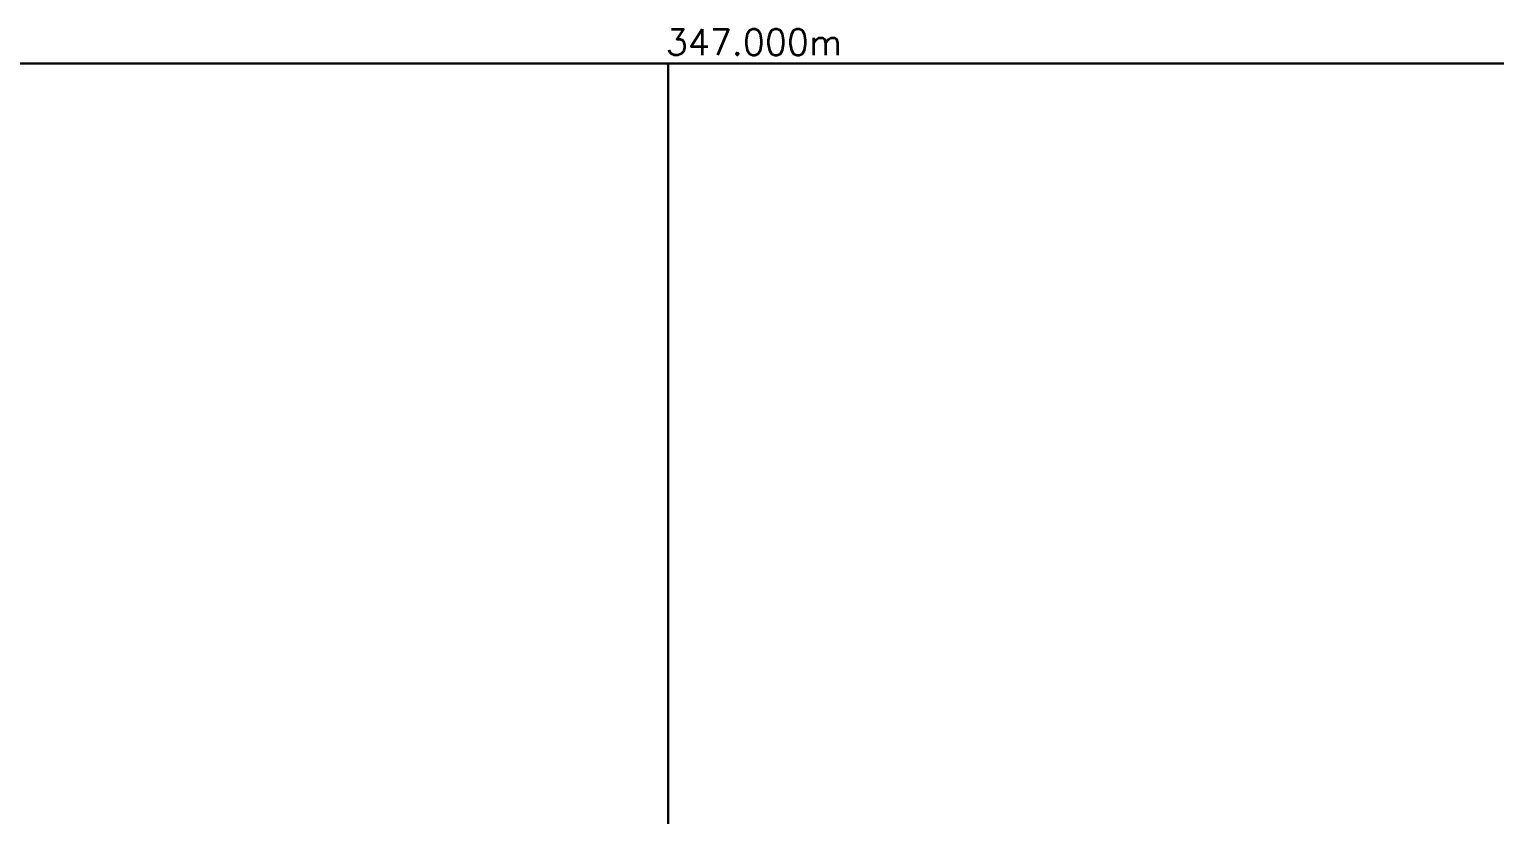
# Model space of a CAD drawing. Extents: x 34233638 to 35010029, y 7400000 to 8016345.
# Drawn here: x 34662695 to 34748272, y 7556151 to 7602000 of the extents above; entities that cross this region are included whole.
import ezdxf

# ---------------------------------------------------------------- set-up
doc = ezdxf.new("R2010")
doc.units = 0
doc.header["$LTSCALE"] = 6
doc.header["$MEASUREMENT"] = 0
doc.layers.get('0').update_dxf_attribs({"linetype": 'CONTINUOUS'})
for name, color, linetype in [('01-TEXTE', 51, 'CONTINUOUS'), ('X-BOITE', 169, 'CONTINUOUS'), ('X-BOITE-C1', 218, 'CONTINUOUS'), ('X-BOITE-PL', 248, 'CONTINUOUS'), ('X-COUPE1', 7, 'CONTINUOUS'), ('X-CUBE', 188, 'CONTINUOUS')]:
    doc.layers.add(name, color=color, linetype=linetype)
doc.styles.add('SIMPLEX', font='simplex')

# ---------------------------------------------------------------- blocks, each defined once
blk = doc.blocks.new('CUBEX')
at = {"layer": 'X-CUBE'}
for points in [[(0, 0, 50000), (50000, 0, 50000), (50000, 50000, 50000), (0, 50000, 50000)], [(0, 0, 0), (50000, 0, 0), (50000, 50000, 0), (0, 50000, 0)]]:
    blk.add_polyline3d(points, close=True, dxfattribs=at)
for points in [[(0, 50000, 0), (0, 50000, 50000), (50000, 50000, 50000), (50000, 50000, 0)], [(0, 0, 0), (0, 0, 50000), (50000, 0, 50000), (50000, 0, 0)]]:
    blk.add_polyline3d(points, dxfattribs=at)
blk = doc.blocks.new('CUBE1')
at = {"layer": 'X-CUBE'}
for p in [(150000, 150000, -50000), (150000, 150000, -100000), (200000, 150000, -50000), (200000, 150000, -100000)]:
    blk.add_blockref('CUBEX', p, dxfattribs=at)
blk = doc.blocks.new('BOITE1')
at = {"layer": 'X-BOITE'}
for points in [[(500000, 200000, -100000), (0, 200000, -100000)], [(500000, 200000, 0), (0, 200000, 0)]]:
    blk.add_polyline3d(points, dxfattribs=at)
at = {"layer": 'X-BOITE-C1'}
for points in [[(500000, 200000, -50000), (0, 200000, -50000)], [(200000, 200000, 0), (200000, 200000, -100000)]]:
    blk.add_polyline3d(points, dxfattribs=at)
at = {"layer": 'X-BOITE-PL'}
blk.add_polyline3d([(200000, 200000, -100000), (200000, 0, -100000)], dxfattribs=at)

msp = doc.modelspace()

# ---------------------------------------------------------------- linework, layer by layer
at = {"layer": 'X-COUPE1', "extrusion": (5.32184e-17, -1, 2.66092e-16)}
for p, q in [((34664241, 7600000, -45569), (34662472, 7600000, -46547)), ((34664241, 7600000, -46519), (34662472, 7600000, -47047)), ((34664902, 7600000, -50788), (34662736, 7600000, -51415)), ((34664902, 7600000, -51388), (34662736, 7600000, -51515)), ((34665400, 7600000, -46062), (34664241, 7600000, -45569)), ((34665400, 7600000, -47012), (34664241, 7600000, -46519)), ((34665993, 7600000, -50392), (34664902, 7600000, -50788)), ((34665993, 7600000, -51192), (34664902, 7600000, -51388)), ((34666331, 7600000, -43103), (34665400, 7600000, -46062)), ((34666331, 7600000, -46113), (34665400, 7600000, -47012)), ((34667800, 7600000, -50856), (34665993, 7600000, -50392)), ((34667800, 7600000, -51166), (34665993, 7600000, -51192)), ((34667357, 7600000, -42929), (34666331, 7600000, -43103)), ((34667357, 7600000, -45939), (34666331, 7600000, -46113)), ((34668432, 7600000, -44877), (34667357, 7600000, -42929)), ((34668432, 7600000, -45687), (34667357, 7600000, -45939)), ((34668835, 7600000, -50126), (34667800, 7600000, -50856)), ((34668835, 7600000, -50936), (34667800, 7600000, -51166)), ((34669640, 7600000, -44813), (34668432, 7600000, -44877)), ((34669640, 7600000, -45423), (34668432, 7600000, -45687)), ((34669879, 7600000, -49254), (34668835, 7600000, -50126)), ((34669879, 7600000, -50854), (34668835, 7600000, -50936)), ((34671429, 7600000, -45202), (34669640, 7600000, -44813)), ((34671429, 7600000, -45612), (34669640, 7600000, -45423)), ((34670178, 7600000, -49199), (34669879, 7600000, -49254)), ((34670178, 7600000, -50799), (34669879, 7600000, -50854)), ((34670784, 7600000, -48863), (34670178, 7600000, -49199)), ((34670784, 7600000, -50463), (34670178, 7600000, -50799)), ((34672062, 7600000, -49300), (34670481, 7600000, -49423)), ((34672062, 7600000, -51100), (34670481, 7600000, -51223)), ((34670481, 7600000, -49423), (34670518, 7600000, -49453)), ((34670481, 7600000, -51223), (34670518, 7600000, -50963)), ((34670518, 7600000, -49453), (34670825, 7600000, -49150)), ((34670518, 7600000, -50963), (34670825, 7600000, -50860)), ((34670825, 7600000, -49150), (34670780, 7600000, -48620)), ((34670825, 7600000, -50860), (34670780, 7600000, -50720)), ((34670780, 7600000, -48620), (34670880, 7600000, -50144)), ((34670780, 7600000, -50720), (34670880, 7600000, -50444)), ((34671898, 7600000, -49102), (34670784, 7600000, -48863)), ((34671898, 7600000, -50702), (34670784, 7600000, -50463)), ((34670880, 7600000, -50144), (34671550, 7600000, -48898)), ((34670880, 7600000, -50444), (34671550, 7600000, -50698)), ((34672576, 7600000, -45482), (34671429, 7600000, -45202)), ((34672576, 7600000, -45932), (34671429, 7600000, -45612)), ((34671550, 7600000, -48898), (34671738, 7600000, -49187)), ((34671550, 7600000, -50698), (34671738, 7600000, -50987)), ((34671738, 7600000, -49187), (34673076, 7600000, -49269)), ((34671738, 7600000, -50987), (34673076, 7600000, -50869)), ((34672715, 7600000, -49159), (34671898, 7600000, -49102)), ((34672715, 7600000, -50759), (34671898, 7600000, -50702)), ((34672979, 7600000, -50836), (34672062, 7600000, -49300)), ((34672979, 7600000, -50946), (34672062, 7600000, -51100)), ((34673076, 7600000, -49269), (34672498, 7600000, -49527)), ((34673076, 7600000, -50869), (34672498, 7600000, -51127)), ((34672498, 7600000, -49527), (34672715, 7600000, -49159)), ((34672498, 7600000, -51127), (34672715, 7600000, -50759)), ((34673157, 7600000, -45570), (34672576, 7600000, -45482)), ((34673157, 7600000, -46000), (34672576, 7600000, -45932)), ((34673129, 7600000, -50822), (34672979, 7600000, -50836)), ((34673129, 7600000, -50922), (34672979, 7600000, -50946)), ((34675128, 7600000, -48912), (34673129, 7600000, -50822)), ((34675128, 7600000, -50622), (34673129, 7600000, -50922)), ((34673542, 7600000, -45503), (34673157, 7600000, -45570)), ((34673542, 7600000, -45853), (34673157, 7600000, -46000)), ((34674267, 7600000, -45464), (34673542, 7600000, -45503)), ((34674267, 7600000, -45814), (34673542, 7600000, -45853)), ((34675332, 7600000, -45526), (34674267, 7600000, -45464)), ((34675332, 7600000, -45876), (34674267, 7600000, -45814)), ((34675634, 7600000, -48730), (34675128, 7600000, -48912)), ((34675634, 7600000, -50430), (34675128, 7600000, -50622)), ((34676310, 7600000, -45470), (34675332, 7600000, -45526)), ((34676310, 7600000, -45740), (34675332, 7600000, -45876)), ((34676325, 7600000, -49721), (34675634, 7600000, -48730)), ((34676325, 7600000, -51221), (34675634, 7600000, -50430)), ((34677400, 7600000, -45416), (34676310, 7600000, -45470)), ((34677400, 7600000, -45766), (34676310, 7600000, -45740)), ((34676864, 7600000, -50414), (34676325, 7600000, -49721)), ((34676864, 7600000, -51014), (34676325, 7600000, -51221)), ((34677255, 7600000, -49625), (34676864, 7600000, -50414)), ((34677255, 7600000, -50525), (34676864, 7600000, -51014)), ((34678713, 7600000, -49681), (34677255, 7600000, -49625)), ((34678713, 7600000, -50581), (34677255, 7600000, -50525)), ((34678242, 7600000, -45366), (34677400, 7600000, -45416)), ((34678242, 7600000, -45666), (34677400, 7600000, -45766)), ((34679133, 7600000, -45296), (34678225, 7600000, -45202)), ((34679133, 7600000, -45496), (34678225, 7600000, -45422)), ((34678225, 7600000, -45202), (34678242, 7600000, -45366)), ((34678225, 7600000, -45422), (34678242, 7600000, -45666)), ((34680247, 7600000, -50199), (34678713, 7600000, -49681)), ((34680247, 7600000, -50599), (34678713, 7600000, -50581)), ((34680650, 7600000, -45214), (34679133, 7600000, -45296)), ((34680650, 7600000, -45324), (34679133, 7600000, -45496)), ((34681116, 7600000, -50109), (34680247, 7600000, -50199)), ((34681116, 7600000, -50509), (34680247, 7600000, -50599)), ((34682606, 7600000, -45056), (34680650, 7600000, -45214)), ((34682606, 7600000, -45256), (34680650, 7600000, -45324)), ((34682321, 7600000, -49509), (34681116, 7600000, -50109)), ((34682321, 7600000, -50319), (34681116, 7600000, -50509)), ((34682426, 7600000, -49322), (34682321, 7600000, -49509)), ((34682426, 7600000, -50222), (34682321, 7600000, -50319)), ((34684128, 7600000, -47665), (34682426, 7600000, -49322)), ((34684128, 7600000, -49675), (34682426, 7600000, -50222)), ((34683275, 7600000, -45070), (34682606, 7600000, -45056)), ((34683275, 7600000, -45190), (34682606, 7600000, -45256)), ((34684140, 7600000, -49144), (34682816, 7600000, -48983)), ((34684140, 7600000, -49844), (34682816, 7600000, -49283)), ((34683372, 7600000, -45160), (34683275, 7600000, -45070)), ((34683372, 7600000, -45270), (34683275, 7600000, -45190)), ((34683476, 7600000, -45120), (34683372, 7600000, -45160)), ((34683476, 7600000, -45520), (34683372, 7600000, -45270)), ((34684079, 7600000, -45043), (34683476, 7600000, -45120)), ((34684079, 7600000, -45443), (34683476, 7600000, -45520)), ((34684596, 7600000, -45372), (34684079, 7600000, -45043)), ((34684596, 7600000, -45772), (34684079, 7600000, -45443)), ((34685067, 7600000, -49028), (34684128, 7600000, -47665)), ((34685067, 7600000, -49928), (34684128, 7600000, -49675)), ((34686027, 7600000, -49158), (34684140, 7600000, -49144)), ((34686027, 7600000, -50258), (34684140, 7600000, -49844)), ((34684975, 7600000, -46209), (34684379, 7600000, -45618)), ((34684975, 7600000, -47009), (34684379, 7600000, -46418)), ((34685406, 7600000, -45235), (34684596, 7600000, -45372)), ((34685406, 7600000, -45535), (34684596, 7600000, -45772)), ((34686987, 7600000, -47265), (34684975, 7600000, -46209)), ((34686987, 7600000, -48065), (34684975, 7600000, -47009)), ((34684975, 7600000, -46209), (34685708, 7600000, -46255)), ((34684975, 7600000, -47009), (34685708, 7600000, -46385)), ((34686510, 7600000, -49855), (34685067, 7600000, -49028)), ((34686510, 7600000, -49875), (34685067, 7600000, -49928)), ((34686364, 7600000, -45335), (34685406, 7600000, -45235)), ((34686364, 7600000, -45445), (34685406, 7600000, -45535)), ((34685708, 7600000, -46255), (34686020, 7600000, -46266)), ((34685708, 7600000, -46385), (34686020, 7600000, -46396)), ((34686362, 7600000, -46943), (34686011, 7600000, -46933)), ((34686362, 7600000, -47343), (34686011, 7600000, -47303)), ((34686011, 7600000, -46933), (34686389, 7600000, -46872)), ((34686011, 7600000, -47303), (34686389, 7600000, -47242)), ((34686020, 7600000, -46266), (34686206, 7600000, -46318)), ((34686020, 7600000, -46396), (34686206, 7600000, -46448)), ((34686399, 7600000, -49321), (34686027, 7600000, -49158)), ((34686399, 7600000, -50221), (34686027, 7600000, -50258)), ((34686206, 7600000, -46318), (34686646, 7600000, -46367)), ((34686206, 7600000, -46448), (34686646, 7600000, -46747)), ((34686466, 7600000, -46938), (34686362, 7600000, -46943)), ((34686466, 7600000, -47138), (34686362, 7600000, -47343)), ((34686677, 7600000, -45715), (34686364, 7600000, -45335)), ((34686677, 7600000, -45925), (34686364, 7600000, -45445)), ((34686389, 7600000, -46872), (34686496, 7600000, -46924)), ((34686389, 7600000, -47242), (34686496, 7600000, -47284)), ((34686510, 7600000, -49855), (34686399, 7600000, -49321)), ((34686510, 7600000, -49875), (34686399, 7600000, -50221)), ((34686741, 7600000, -46793), (34686466, 7600000, -46938)), ((34686741, 7600000, -46893), (34686466, 7600000, -47138)), ((34686496, 7600000, -46924), (34686962, 7600000, -46871)), ((34686496, 7600000, -47284), (34686962, 7600000, -47231)), ((34686526, 7600000, -47915), (34686510, 7600000, -48905)), ((34686526, 7600000, -49915), (34686510, 7600000, -48925)), ((34686510, 7600000, -48905), (34686510, 7600000, -49855)), ((34686510, 7600000, -48925), (34686510, 7600000, -49875)), ((34686646, 7600000, -46367), (34686523, 7600000, -46381)), ((34686646, 7600000, -46747), (34686523, 7600000, -46581)), ((34686523, 7600000, -46381), (34686649, 7600000, -46281)), ((34686523, 7600000, -46581), (34686649, 7600000, -46631)), ((34686568, 7600000, -48010), (34686526, 7600000, -47915)), ((34686568, 7600000, -49110), (34686526, 7600000, -49915)), ((34686883, 7600000, -47760), (34686568, 7600000, -48010)), ((34686883, 7600000, -49160), (34686568, 7600000, -49110)), ((34686910, 7600000, -46224), (34686610, 7600000, -46248)), ((34686910, 7600000, -46674), (34686610, 7600000, -46598)), ((34686610, 7600000, -46248), (34686693, 7600000, -46256)), ((34686610, 7600000, -46598), (34686693, 7600000, -46606)), ((34686649, 7600000, -46281), (34686776, 7600000, -46365)), ((34686649, 7600000, -46631), (34686776, 7600000, -46665)), ((34687029, 7600000, -45713), (34686677, 7600000, -45715)), ((34687029, 7600000, -45903), (34686677, 7600000, -45925)), ((34686693, 7600000, -46256), (34687310, 7600000, -46206)), ((34686693, 7600000, -46606), (34687310, 7600000, -46556)), ((34687019, 7600000, -46671), (34686741, 7600000, -46793)), ((34687019, 7600000, -46871), (34686741, 7600000, -46893)), ((34686776, 7600000, -46365), (34687002, 7600000, -46234)), ((34686776, 7600000, -46665), (34687002, 7600000, -46594)), ((34687584, 7600000, -47706), (34686883, 7600000, -47760)), ((34687584, 7600000, -49306), (34686883, 7600000, -49160)), ((34687014, 7600000, -46200), (34686910, 7600000, -46224)), ((34687014, 7600000, -46450), (34686910, 7600000, -46674)), ((34686962, 7600000, -46871), (34687370, 7600000, -46921)), ((34686962, 7600000, -47231), (34687370, 7600000, -47321)), ((34687868, 7600000, -47152), (34686987, 7600000, -47265)), ((34687868, 7600000, -47952), (34686987, 7600000, -48065)), ((34687002, 7600000, -46234), (34687464, 7600000, -46212)), ((34687002, 7600000, -46594), (34687464, 7600000, -46562)), ((34687464, 7600000, -46212), (34687014, 7600000, -46200)), ((34687464, 7600000, -46562), (34687014, 7600000, -46450)), ((34687102, 7600000, -46567), (34687019, 7600000, -46671)), ((34687054, 7600000, -47064), (34687019, 7600000, -46871)), ((34687165, 7600000, -45746), (34687029, 7600000, -45713)), ((34687165, 7600000, -45906), (34687029, 7600000, -45903)), ((34688029, 7600000, -47272), (34687054, 7600000, -47064)), ((34687716, 7600000, -46793), (34687102, 7600000, -46567)), ((34687967, 7600000, -45816), (34687165, 7600000, -45746)), ((34687967, 7600000, -45936), (34687165, 7600000, -45906)), ((34687958, 7600000, -49614), (34687186, 7600000, -48964)), ((34687186, 7600000, -48964), (34687584, 7600000, -49306)), ((34687560, 7600000, -49041), (34687239, 7600000, -48311)), ((34687239, 7600000, -48311), (34687584, 7600000, -47706)), ((34687310, 7600000, -46206), (34687787, 7600000, -46256)), ((34687310, 7600000, -46556), (34687787, 7600000, -46656)), ((34687370, 7600000, -46921), (34687713, 7600000, -46993)), ((34687370, 7600000, -47321), (34687713, 7600000, -47513)), ((34687656, 7600000, -47370), (34687481, 7600000, -47320)), ((34687481, 7600000, -47320), (34687560, 7600000, -49041)), ((34688427, 7600000, -47016), (34687522, 7600000, -47128)), ((34688427, 7600000, -47416), (34687522, 7600000, -47428)), ((34687522, 7600000, -47128), (34687656, 7600000, -47370)), ((34687522, 7600000, -47428), (34687656, 7600000, -47670)), ((34687656, 7600000, -47670), (34687685, 7600000, -47540)), ((34687685, 7600000, -47540), (34687958, 7600000, -49614)), ((34687713, 7600000, -46993), (34688207, 7600000, -47002)), ((34687713, 7600000, -47513), (34688207, 7600000, -47402)), ((34687746, 7600000, -46383), (34687716, 7600000, -46793)), ((34687787, 7600000, -46256), (34687744, 7600000, -46537)), ((34687787, 7600000, -46656), (34687744, 7600000, -46937)), ((34687744, 7600000, -46537), (34688188, 7600000, -46586)), ((34687744, 7600000, -46937), (34688188, 7600000, -46966)), ((34688340, 7600000, -46667), (34687746, 7600000, -46383)), ((34688985, 7600000, -46587), (34687868, 7600000, -47152)), ((34688985, 7600000, -47387), (34687868, 7600000, -47952)), ((34688340, 7600000, -47067), (34687915, 7600000, -46722)), ((34687915, 7600000, -46722), (34688029, 7600000, -47272)), ((34688695, 7600000, -45543), (34687967, 7600000, -45816)), ((34688695, 7600000, -45753), (34687967, 7600000, -45936)), ((34688188, 7600000, -46586), (34688347, 7600000, -46630)), ((34688188, 7600000, -46966), (34688347, 7600000, -47010)), ((34688207, 7600000, -47002), (34688512, 7600000, -47047)), ((34688207, 7600000, -47402), (34688512, 7600000, -47567)), ((34688347, 7600000, -46630), (34688340, 7600000, -46667)), ((34688347, 7600000, -47010), (34688340, 7600000, -47067)), ((34689078, 7600000, -45233), (34688356, 7600000, -45270)), ((34689078, 7600000, -45633), (34688356, 7600000, -45520)), ((34688356, 7600000, -45270), (34688695, 7600000, -45543)), ((34688356, 7600000, -45520), (34688695, 7600000, -45753)), ((34689118, 7600000, -46790), (34688427, 7600000, -47016)), ((34689118, 7600000, -47540), (34688427, 7600000, -47416)), ((34688512, 7600000, -47047), (34689118, 7600000, -46790)), ((34688512, 7600000, -47567), (34689118, 7600000, -47540)), ((34690634, 7600000, -46617), (34688985, 7600000, -46587)), ((34690634, 7600000, -47417), (34688985, 7600000, -47387)), ((34690556, 7600000, -45341), (34689078, 7600000, -45233)), ((34690556, 7600000, -45551), (34689078, 7600000, -45633)), ((34693251, 7600000, -45299), (34690556, 7600000, -45341)), ((34693251, 7600000, -45409), (34690556, 7600000, -45551)), ((34692244, 7600000, -45774), (34690634, 7600000, -46617)), ((34692244, 7600000, -46784), (34690634, 7600000, -47417)), ((34694324, 7600000, -45589), (34692244, 7600000, -45774)), ((34694324, 7600000, -46599), (34692244, 7600000, -46784)), ((34693706, 7600000, -45229), (34693251, 7600000, -45299)), ((34693706, 7600000, -45439), (34693251, 7600000, -45409)), ((34694694, 7600000, -45470), (34693706, 7600000, -45229)), ((34694694, 7600000, -45590), (34693706, 7600000, -45439)), ((34695354, 7600000, -45379), (34694324, 7600000, -45589)), ((34695354, 7600000, -46389), (34694324, 7600000, -46599)), ((34695516, 7600000, -45603), (34694694, 7600000, -45470)), ((34695516, 7600000, -45673), (34694694, 7600000, -45590)), ((34696057, 7600000, -45663), (34695354, 7600000, -45379)), ((34696057, 7600000, -46673), (34695354, 7600000, -46389)), ((34695901, 7600000, -45603), (34695516, 7600000, -45603)), ((34695901, 7600000, -45673), (34695516, 7600000, -45673)), ((34696400, 7600000, -45460), (34695901, 7600000, -45603)), ((34696400, 7600000, -45670), (34695901, 7600000, -45673)), ((34698202, 7600000, -45198), (34696057, 7600000, -45663)), ((34698202, 7600000, -46208), (34696057, 7600000, -46673)), ((34697240, 7600000, -45685), (34696400, 7600000, -45460)), ((34697240, 7600000, -46095), (34696400, 7600000, -45670)), ((34697433, 7600000, -45115), (34696400, 7600000, -45460)), ((34697433, 7600000, -46015), (34696400, 7600000, -45670)), ((34698202, 7600000, -45198), (34697240, 7600000, -45685)), ((34698202, 7600000, -46208), (34697240, 7600000, -46095)), ((34698384, 7600000, -45481), (34697433, 7600000, -45115)), ((34698384, 7600000, -45881), (34697433, 7600000, -46015)), ((34698702, 7600000, -45171), (34698202, 7600000, -45198)), ((34698702, 7600000, -46181), (34698202, 7600000, -46208)), ((34700861, 7600000, -45504), (34698384, 7600000, -45481)), ((34700861, 7600000, -45714), (34698384, 7600000, -45881)), ((34700355, 7600000, -45375), (34698702, 7600000, -45171)), ((34700355, 7600000, -46385), (34698702, 7600000, -46181)), ((34702292, 7600000, -44500), (34700355, 7600000, -45375)), ((34702292, 7600000, -45510), (34700355, 7600000, -46385)), ((34702292, 7600000, -44500), (34700861, 7600000, -45504)), ((34702292, 7600000, -45510), (34700861, 7600000, -45714)), ((34704207, 7600000, -44930), (34702292, 7600000, -44500)), ((34704207, 7600000, -45940), (34702292, 7600000, -45510)), ((34706053, 7600000, -45104), (34704207, 7600000, -44930)), ((34706053, 7600000, -46114), (34704207, 7600000, -45940)), ((34704528, 7600000, -45541), (34704424, 7600000, -45345)), ((34704528, 7600000, -45661), (34704424, 7600000, -45465)), ((34704899, 7600000, -45484), (34704528, 7600000, -45541)), ((34704899, 7600000, -45624), (34704528, 7600000, -45661)), ((34705117, 7600000, -45966), (34704703, 7600000, -45870)), ((34705117, 7600000, -46166), (34704703, 7600000, -46070)), ((34704703, 7600000, -45870), (34705345, 7600000, -45822)), ((34704703, 7600000, -46070), (34705345, 7600000, -45932)), ((34705070, 7600000, -45470), (34704899, 7600000, -45484)), ((34705070, 7600000, -45590), (34704899, 7600000, -45624)), ((34705941, 7600000, -45471), (34705070, 7600000, -45470)), ((34705941, 7600000, -45601), (34705070, 7600000, -45590)), ((34705925, 7600000, -45807), (34705117, 7600000, -45966)), ((34705925, 7600000, -46107), (34705117, 7600000, -46166)), ((34705345, 7600000, -45822), (34705886, 7600000, -45620)), ((34705345, 7600000, -45932), (34705886, 7600000, -45820)), ((34706222, 7600000, -45413), (34705455, 7600000, -45827)), ((34706222, 7600000, -46513), (34705455, 7600000, -46427)), ((34705455, 7600000, -45827), (34705925, 7600000, -45807)), ((34705455, 7600000, -46427), (34705925, 7600000, -46107)), ((34705886, 7600000, -45620), (34706295, 7600000, -45478)), ((34705886, 7600000, -45820), (34706295, 7600000, -45688)), ((34706362, 7600000, -45503), (34705941, 7600000, -45471)), ((34706362, 7600000, -45633), (34705941, 7600000, -45601)), ((34706790, 7600000, -45223), (34706053, 7600000, -45104)), ((34706790, 7600000, -46323), (34706053, 7600000, -46114)), ((34706764, 7600000, -45559), (34706222, 7600000, -45413)), ((34706764, 7600000, -46659), (34706222, 7600000, -46513)), ((34706222, 7600000, -45413), (34707369, 7600000, -45325)), ((34706222, 7600000, -46513), (34707369, 7600000, -46425)), ((34706295, 7600000, -45478), (34707353, 7600000, -45578)), ((34706295, 7600000, -45688), (34707353, 7600000, -45778)), ((34706490, 7600000, -45495), (34706362, 7600000, -45503)), ((34706490, 7600000, -45695), (34706362, 7600000, -45633)), ((34706672, 7600000, -45585), (34706490, 7600000, -45495)), ((34706672, 7600000, -45735), (34706490, 7600000, -45695)), ((34706809, 7600000, -45499), (34706672, 7600000, -45585)), ((34706809, 7600000, -45649), (34706672, 7600000, -45735)), ((34707425, 7600000, -45433), (34706764, 7600000, -45559)), ((34707425, 7600000, -46533), (34706764, 7600000, -46659)), ((34708010, 7600000, -45339), (34706790, 7600000, -45223)), ((34708010, 7600000, -46439), (34706790, 7600000, -46323)), ((34707262, 7600000, -45499), (34706809, 7600000, -45499)), ((34707262, 7600000, -45649), (34706809, 7600000, -45649)), ((34707496, 7600000, -45424), (34707262, 7600000, -45499)), ((34707496, 7600000, -45724), (34707262, 7600000, -45649)), ((34707353, 7600000, -45578), (34707712, 7600000, -45668)), ((34707353, 7600000, -45778), (34707712, 7600000, -45778)), ((34707369, 7600000, -45325), (34707754, 7600000, -45259)), ((34707369, 7600000, -46425), (34707754, 7600000, -46359)), ((34708496, 7600000, -45530), (34707425, 7600000, -45433)), ((34708496, 7600000, -46630), (34707425, 7600000, -46533)), ((34707740, 7600000, -45439), (34707496, 7600000, -45424)), ((34707740, 7600000, -45639), (34707496, 7600000, -45724)), ((34707712, 7600000, -45668), (34708454, 7600000, -45606)), ((34707712, 7600000, -45778), (34708454, 7600000, -45806)), ((34708052, 7600000, -45339), (34707740, 7600000, -45439)), ((34708052, 7600000, -45639), (34707740, 7600000, -45639)), ((34707754, 7600000, -45259), (34708010, 7600000, -45339)), ((34707754, 7600000, -46359), (34708010, 7600000, -46439)), ((34708293, 7600000, -45629), (34707921, 7600000, -45504)), ((34708293, 7600000, -45779), (34707921, 7600000, -45704)), ((34707921, 7600000, -45504), (34708052, 7600000, -45339)), ((34707921, 7600000, -45704), (34708052, 7600000, -45639)), ((34709122, 7600000, -45477), (34708293, 7600000, -45629)), ((34709122, 7600000, -45627), (34708293, 7600000, -45779)), ((34708454, 7600000, -45606), (34708758, 7600000, -45536)), ((34708454, 7600000, -45806), (34708758, 7600000, -45746)), ((34709465, 7600000, -45651), (34708496, 7600000, -45530)), ((34709465, 7600000, -45801), (34708496, 7600000, -46630)), ((34708896, 7600000, -45506), (34708589, 7600000, -45526)), ((34708896, 7600000, -46206), (34708589, 7600000, -45676)), ((34708589, 7600000, -45526), (34709465, 7600000, -45651)), ((34708589, 7600000, -45676), (34709465, 7600000, -45801)), ((34708758, 7600000, -45536), (34709547, 7600000, -45609)), ((34708758, 7600000, -45746), (34709547, 7600000, -45819)), ((34710215, 7600000, -45506), (34708896, 7600000, -45506)), ((34710215, 7600000, -46106), (34708896, 7600000, -46206)), ((34709934, 7600000, -45328), (34709122, 7600000, -45477)), ((34709934, 7600000, -45528), (34709122, 7600000, -45627)), ((34709465, 7600000, -45651), (34710872, 7600000, -45792)), ((34709465, 7600000, -45801), (34710872, 7600000, -46092)), ((34709547, 7600000, -45609), (34710723, 7600000, -45709)), ((34709547, 7600000, -45819), (34710723, 7600000, -45909)), ((34710401, 7600000, -45566), (34709934, 7600000, -45328)), ((34710401, 7600000, -45766), (34709934, 7600000, -45528)), ((34710622, 7600000, -45627), (34710215, 7600000, -45506)), ((34710622, 7600000, -46227), (34710215, 7600000, -46106)), ((34710744, 7600000, -45375), (34710401, 7600000, -45566)), ((34710744, 7600000, -45585), (34710401, 7600000, -45766)), ((34712275, 7600000, -45525), (34710622, 7600000, -45627)), ((34712275, 7600000, -46125), (34710622, 7600000, -46227)), ((34710723, 7600000, -45709), (34712760, 7600000, -45591)), ((34710723, 7600000, -45909), (34712760, 7600000, -45991)), ((34710962, 7600000, -45259), (34710744, 7600000, -45375)), ((34710962, 7600000, -45559), (34710744, 7600000, -45585)), ((34710872, 7600000, -45792), (34711655, 7600000, -45668)), ((34710872, 7600000, -46092), (34711655, 7600000, -46318)), ((34711487, 7600000, -45533), (34710962, 7600000, -45259)), ((34711487, 7600000, -45943), (34710962, 7600000, -45559)), ((34712365, 7600000, -45426), (34711487, 7600000, -45533)), ((34712365, 7600000, -46026), (34711487, 7600000, -45943)), ((34711655, 7600000, -45668), (34712663, 7600000, -45734)), ((34711655, 7600000, -46318), (34712663, 7600000, -46434)), ((34713156, 7600000, -45478), (34712275, 7600000, -45525)), ((34713156, 7600000, -46078), (34712275, 7600000, -46125)), ((34712954, 7600000, -45374), (34712365, 7600000, -45426)), ((34712954, 7600000, -45974), (34712365, 7600000, -46026)), ((34712663, 7600000, -45734), (34714116, 7600000, -45582)), ((34712663, 7600000, -46434), (34714116, 7600000, -46182)), ((34712760, 7600000, -45591), (34712780, 7600000, -45599)), ((34712760, 7600000, -45991), (34712780, 7600000, -46199)), ((34712780, 7600000, -45599), (34713048, 7600000, -45526)), ((34712780, 7600000, -46199), (34713048, 7600000, -46026)), ((34713048, 7600000, -45526), (34712954, 7600000, -45374)), ((34713048, 7600000, -46026), (34712954, 7600000, -45974)), ((34713048, 7600000, -45526), (34713251, 7600000, -45626)), ((34713048, 7600000, -46026), (34713251, 7600000, -46126)), ((34714231, 7600000, -45317), (34713156, 7600000, -45478)), ((34714231, 7600000, -45917), (34713156, 7600000, -46078)), ((34713432, 7600000, -45730), (34713243, 7600000, -45768)), ((34713432, 7600000, -46180), (34713243, 7600000, -46218)), ((34713243, 7600000, -45768), (34713538, 7600000, -45917)), ((34713243, 7600000, -46218), (34713538, 7600000, -46217)), ((34713251, 7600000, -45626), (34713432, 7600000, -45730)), ((34713251, 7600000, -46126), (34713432, 7600000, -46180)), ((34713538, 7600000, -45917), (34713955, 7600000, -45922)), ((34713538, 7600000, -46217), (34713955, 7600000, -46222)), ((34713955, 7600000, -45922), (34714115, 7600000, -45748)), ((34713955, 7600000, -46222), (34714115, 7600000, -46198)), ((34714116, 7600000, -45582), (34715274, 7600000, -45699)), ((34714116, 7600000, -46182), (34715274, 7600000, -46299)), ((34715303, 7600000, -45417), (34714231, 7600000, -45317)), ((34715303, 7600000, -45717), (34714231, 7600000, -45917)), ((34715274, 7600000, -45699), (34715554, 7600000, -45852)), ((34715274, 7600000, -46299), (34715554, 7600000, -46172)), ((34716091, 7600000, -45478), (34715303, 7600000, -45417)), ((34716091, 7600000, -45728), (34715303, 7600000, -45717)), ((34715554, 7600000, -45852), (34716699, 7600000, -45678)), ((34715554, 7600000, -46172), (34716699, 7600000, -46248)), ((34716922, 7600000, -45458), (34716091, 7600000, -45478)), ((34716922, 7600000, -45708), (34716091, 7600000, -45728)), ((34716699, 7600000, -45678), (34717430, 7600000, -45526)), ((34716699, 7600000, -46248), (34717430, 7600000, -46096)), ((34717363, 7600000, -45058), (34716922, 7600000, -45458)), ((34717363, 7600000, -45568), (34716922, 7600000, -45708)), ((34717254, 7600000, -23902), (34717128, 7600000, -24052)), ((34717128, 7600000, -24052), (34717281, 7600000, -24604)), ((34717397, 7600000, -23862), (34717254, 7600000, -23902)), ((34717281, 7600000, -26024), (34717266, 7600000, -27978)), ((34717266, 7600000, -27978), (34717621, 7600000, -28957)), ((34717281, 7600000, -24604), (34717281, 7600000, -25334)), ((34717281, 7600000, -25334), (34717281, 7600000, -26024)), ((34717679, 7600000, -23661), (34717344, 7600000, -23674)), ((34717344, 7600000, -23674), (34717420, 7600000, -23705)), ((34718128, 7600000, -44858), (34717363, 7600000, -45058)), ((34718128, 7600000, -46258), (34717363, 7600000, -45568)), ((34717799, 7600000, -23772), (34717397, 7600000, -23862)), ((34717420, 7600000, -23705), (34717592, 7600000, -23937)), ((34717430, 7600000, -45526), (34718780, 7600000, -45280)), ((34717430, 7600000, -46096), (34718780, 7600000, -45850)), ((34717592, 7600000, -23937), (34717439, 7600000, -24604)), ((34717439, 7600000, -24604), (34717439, 7600000, -25334)), ((34717439, 7600000, -25334), (34717439, 7600000, -26024)), ((34717439, 7600000, -26024), (34717453, 7600000, -27929)), ((34717688, 7600000, -12131), (34717447, 7600000, -16134)), ((34717447, 7600000, -16134), (34717635, 7600000, -18644)), ((34717453, 7600000, -27929), (34718000, 7600000, -28732)), ((34717621, 7600000, -28957), (34717738, 7600000, -29429)), ((34717635, 7600000, -18644), (34717635, 7600000, -21912)), ((34717635, 7600000, -21912), (34717679, 7600000, -23661)), ((34717990, 7600000, -9701), (34717659, 7600000, -9475)), ((34717659, 7600000, -9475), (34717808, 7600000, -11959)), ((34717844, 7600000, -12041), (34717688, 7600000, -12131)), ((34718014, 7600000, -12519), (34717699, 7600000, -12112)), ((34717699, 7600000, -12112), (34717844, 7600000, -12141)), ((34717808, 7600000, -11959), (34717719, 7600000, -11918)), ((34717719, 7600000, -11918), (34717844, 7600000, -12041)), ((34717738, 7600000, -29429), (34717919, 7600000, -29641)), ((34718010, 7600000, -16134), (34717775, 7600000, -18644)), ((34717775, 7600000, -18644), (34717775, 7600000, -21912)), ((34717775, 7600000, -21912), (34717799, 7600000, -23772)), ((34718621, 7600000, -41873), (34717806, 7600000, -43233)), ((34717806, 7600000, -43233), (34717943, 7600000, -43136)), ((34717905, 7600000, -43442), (34717829, 7600000, -43733)), ((34717829, 7600000, -43733), (34718128, 7600000, -46258)), ((34718000, 7600000, -28732), (34717838, 7600000, -29068)), ((34717838, 7600000, -29068), (34718125, 7600000, -29378)), ((34717844, 7600000, -12141), (34717890, 7600000, -12259)), ((34717919, 7600000, -29641), (34717852, 7600000, -29960)), ((34717852, 7600000, -29960), (34718163, 7600000, -31752)), ((34717890, 7600000, -12259), (34718010, 7600000, -16134)), ((34717984, 7600000, -43576), (34717905, 7600000, -43442)), ((34718395, 7600000, -8894), (34717908, 7600000, -9241)), ((34717908, 7600000, -9241), (34717990, 7600000, -9701)), ((34717943, 7600000, -43136), (34718428, 7600000, -43219)), ((34718310, 7600000, -10174), (34717962, 7600000, -9948)), ((34717962, 7600000, -9948), (34718014, 7600000, -12519)), ((34718827, 7600000, -42216), (34717984, 7600000, -43576)), ((34718614, 7600000, -31638), (34718060, 7600000, -32114)), ((34718060, 7600000, -32114), (34718331, 7600000, -32778)), ((34718125, 7600000, -29378), (34718427, 7600000, -29795)), ((34718428, 7600000, -43219), (34718128, 7600000, -44858)), ((34718209, 7600000, -32913), (34718135, 7600000, -33791)), ((34718135, 7600000, -33791), (34718530, 7600000, -35035)), ((34718163, 7600000, -31752), (34718639, 7600000, -32270)), ((34718558, 7600000, -34951), (34718183, 7600000, -35337)), ((34718530, 7600000, -35035), (34718183, 7600000, -35447)), ((34718183, 7600000, -35337), (34718386, 7600000, -36220)), ((34718183, 7600000, -35447), (34718311, 7600000, -36300)), ((34718395, 7600000, -9294), (34718190, 7600000, -9405)), ((34718190, 7600000, -9405), (34718310, 7600000, -10174)), ((34718639, 7600000, -32270), (34718209, 7600000, -32913)), ((34718311, 7600000, -36300), (34718702, 7600000, -36453)), ((34718331, 7600000, -32778), (34718620, 7600000, -33697)), ((34718386, 7600000, -36220), (34718814, 7600000, -36321)), ((34718510, 7600000, -8806), (34718395, 7600000, -8894)), ((34718510, 7600000, -9236), (34718395, 7600000, -9294)), ((34718427, 7600000, -29795), (34718614, 7600000, -31638)), ((34719431, 7600000, -8926), (34718510, 7600000, -8806)), ((34719439, 7600000, -9386), (34718510, 7600000, -9236)), ((34718620, 7600000, -33697), (34718558, 7600000, -34951)), ((34718798, 7600000, -37894), (34718618, 7600000, -38010)), ((34718618, 7600000, -38010), (34718794, 7600000, -38184)), ((34718942, 7600000, -41892), (34718621, 7600000, -41873)), ((34718688, 7600000, -39912), (34718631, 7600000, -40639)), ((34718631, 7600000, -40639), (34719213, 7600000, -40872)), ((34718848, 7600000, -39742), (34718688, 7600000, -39912)), ((34718810, 7600000, -37597), (34718695, 7600000, -37541)), ((34718695, 7600000, -37541), (34718721, 7600000, -37799)), ((34718702, 7600000, -36453), (34718753, 7600000, -37685)), ((34718721, 7600000, -37799), (34718907, 7600000, -37979)), ((34718753, 7600000, -37685), (34718798, 7600000, -37894)), ((34719082, 7600000, -40220), (34718770, 7600000, -40917)), ((34718770, 7600000, -40917), (34718801, 7600000, -41199)), ((34718780, 7600000, -45280), (34719183, 7600000, -45243)), ((34718780, 7600000, -45850), (34719183, 7600000, -45683)), ((34718794, 7600000, -38184), (34718825, 7600000, -38418)), ((34718801, 7600000, -41199), (34719011, 7600000, -41997)), ((34718814, 7600000, -36321), (34718810, 7600000, -37597)), ((34718825, 7600000, -38418), (34718815, 7600000, -39307)), ((34718815, 7600000, -39307), (34719062, 7600000, -40111)), ((34719011, 7600000, -41997), (34718827, 7600000, -42216)), ((34719095, 7600000, -39307), (34718848, 7600000, -39742)), ((34718907, 7600000, -37979), (34719085, 7600000, -38231)), ((34719213, 7600000, -40872), (34718942, 7600000, -41892)), ((34719002, 7600000, -4765), (34718946, 7600000, -5473)), ((34718946, 7600000, -5473), (34718946, 7600000, -7098)), ((34718946, 7600000, -7098), (34719229, 7600000, -8938)), ((34719664, 7600000, -4489), (34719002, 7600000, -4765)), ((34719062, 7600000, -40111), (34719082, 7600000, -40220)), ((34719085, 7600000, -38231), (34719095, 7600000, -39307)), ((34719183, 7600000, -45243), (34719281, 7600000, -45215)), ((34719183, 7600000, -45683), (34719281, 7600000, -45665)), ((34719229, 7600000, -8938), (34719431, 7600000, -8926)), ((34719281, 7600000, -45215), (34719437, 7600000, -45105)), ((34719281, 7600000, -45665), (34719437, 7600000, -45555)), ((34719677, 7600000, -7098), (34719394, 7600000, -9362)), ((34719394, 7600000, -9362), (34719439, 7600000, -9386)), ((34719664, 7600000, -4949), (34719428, 7600000, -5057)), ((34719428, 7600000, -5057), (34719677, 7600000, -5473)), ((34719437, 7600000, -45105), (34720762, 7600000, -45066)), ((34719437, 7600000, -45555), (34720762, 7600000, -45366)), ((34720537, 7600000, -3424), (34719589, 7600000, -3831)), ((34719589, 7600000, -3831), (34719664, 7600000, -4489)), ((34719681, 7600000, -3985), (34719664, 7600000, -4949)), ((34719677, 7600000, -5473), (34719677, 7600000, -7098)), ((34720629, 7600000, -3636), (34719681, 7600000, -3985)), ((34720353, 7600000, -2113), (34720263, 7600000, -2274)), ((34720353, 7600000, -2293), (34720263, 7600000, -2524)), ((34720263, 7600000, -2274), (34720505, 7600000, -2631)), ((34720263, 7600000, -2524), (34720505, 7600000, -2811)), ((34720959, 7600000, -1884), (34720353, 7600000, -2113)), ((34721029, 7600000, -2028), (34720353, 7600000, -2293)), ((34720505, 7600000, -2811), (34720465, 7600000, -2836)), ((34720465, 7600000, -2836), (34720629, 7600000, -3636)), ((34720505, 7600000, -2631), (34720683, 7600000, -2635)), ((34720683, 7600000, -2635), (34720537, 7600000, -3424)), ((34720762, 7600000, -45066), (34721066, 7600000, -44911)), ((34720762, 7600000, -45366), (34721066, 7600000, -45211)), ((34721208, 7600000, -1665), (34720959, 7600000, -1884)), ((34721452, 7600000, -1828), (34721029, 7600000, -2028)), ((34721066, 7600000, -44911), (34721656, 7600000, -44648)), ((34721066, 7600000, -45211), (34721656, 7600000, -44998)), ((34721315, 7600000, -1388), (34721208, 7600000, -1665)), ((34721699, 7600000, -1408), (34721315, 7600000, -1388)), ((34722027, 7600000, -1899), (34721376, 7600000, -1478)), ((34721376, 7600000, -1478), (34721452, 7600000, -1828)), ((34721752, 7600000, -263), (34721520, 7600000, -566)), ((34721520, 7600000, -566), (34721699, 7600000, -1408)), ((34721656, 7600000, -44648), (34722257, 7600000, -44473)), ((34721656, 7600000, -44998), (34722257, 7600000, -44873)), ((34722095, 7600000, 400), (34721752, 7600000, -263)), ((34722438, 7600000, -537), (34721949, 7600000, -737)), ((34721949, 7600000, -737), (34722027, 7600000, -1899)), ((34722095, 7600000, -10), (34722438, 7600000, -537)), ((34722257, 7600000, -44473), (34724411, 7600000, -43948)), ((34722257, 7600000, -44873), (34724411, 7600000, -44418)), ((34724411, 7600000, -43948), (34726439, 7600000, -43663)), ((34724411, 7600000, -44418), (34726439, 7600000, -44163)), ((34726439, 7600000, -43663), (34726478, 7600000, -43615)), ((34726439, 7600000, -44163), (34726478, 7600000, -44095)), ((34726478, 7600000, -43615), (34727792, 7600000, -43225)), ((34726478, 7600000, -44095), (34727792, 7600000, -43625)), ((34727792, 7600000, -43225), (34729740, 7600000, -42670)), ((34727792, 7600000, -43625), (34729740, 7600000, -43170)), ((34729740, 7600000, -42670), (34732215, 7600000, -41851)), ((34729740, 7600000, -43170), (34732215, 7600000, -42551)), ((34732215, 7600000, -41851), (34734853, 7600000, -41148)), ((34732215, 7600000, -42551), (34734271, 7600000, -41936)), ((34734271, 7600000, -41936), (34734381, 7600000, -42039)), ((34734381, 7600000, -42039), (34734908, 7600000, -42113)), ((34734853, 7600000, -41148), (34734505, 7600000, -41882)), ((34734505, 7600000, -41882), (34734902, 7600000, -41813)), ((34734902, 7600000, -41813), (34735160, 7600000, -41841)), ((34734908, 7600000, -42113), (34735160, 7600000, -42141)), ((34735160, 7600000, -41841), (34735785, 7600000, -41696)), ((34735160, 7600000, -42141), (34735785, 7600000, -41996)), ((34735785, 7600000, -41696), (34736241, 7600000, -41736)), ((34735785, 7600000, -41996), (34736241, 7600000, -42036)), ((34736241, 7600000, -41736), (34737487, 7600000, -41350)), ((34736241, 7600000, -42036), (34737487, 7600000, -41650)), ((34737487, 7600000, -41350), (34738947, 7600000, -41147)), ((34737487, 7600000, -41650), (34738947, 7600000, -41547)), ((34738947, 7600000, -41147), (34739489, 7600000, -40986)), ((34738947, 7600000, -41547), (34739489, 7600000, -41586)), ((34739489, 7600000, -40986), (34739854, 7600000, -40557)), ((34739489, 7600000, -41586), (34739854, 7600000, -41457)), ((34739680, 7600000, -40552), (34739528, 7600000, -40033)), ((34739528, 7600000, -40033), (34740129, 7600000, -39267)), ((34739854, 7600000, -40557), (34739680, 7600000, -40552)), ((34739854, 7600000, -41457), (34740524, 7600000, -41214)), ((34740129, 7600000, -39267), (34740560, 7600000, -38738)), ((34740524, 7600000, -41214), (34740677, 7600000, -40997)), ((34740583, 7600000, -40820), (34740560, 7600000, -40448)), ((34740560, 7600000, -38738), (34740899, 7600000, -38352)), ((34740560, 7600000, -40448), (34740899, 7600000, -40362)), ((34740677, 7600000, -40997), (34740583, 7600000, -40820)), ((34740899, 7600000, -38352), (34740656, 7600000, -37813)), ((34740899, 7600000, -40362), (34740656, 7600000, -39823)), ((34740656, 7600000, -37813), (34741452, 7600000, -37473)), ((34740656, 7600000, -39823), (34741452, 7600000, -39483)), ((34741452, 7600000, -37473), (34740953, 7600000, -37705)), ((34741452, 7600000, -39483), (34740953, 7600000, -39715)), ((34740953, 7600000, -37705), (34741942, 7600000, -37433)), ((34740953, 7600000, -39715), (34741942, 7600000, -39443)), ((34741942, 7600000, -37433), (34743157, 7600000, -36813)), ((34741942, 7600000, -39443), (34743157, 7600000, -38823)), ((34743157, 7600000, -36813), (34743497, 7600000, -37822)), ((34743157, 7600000, -38823), (34743497, 7600000, -39332)), ((34743497, 7600000, -37822), (34744023, 7600000, -38635)), ((34743497, 7600000, -39332), (34744023, 7600000, -39645)), ((34744023, 7600000, -38635), (34744918, 7600000, -38908)), ((34744023, 7600000, -39645), (34744918, 7600000, -39718)), ((34744918, 7600000, -38908), (34746147, 7600000, -39625)), ((34744918, 7600000, -39718), (34746147, 7600000, -39835)), ((34746147, 7600000, -39625), (34746483, 7600000, -39403)), ((34746147, 7600000, -39835), (34746483, 7600000, -39803)), ((34746483, 7600000, -39403), (34747375, 7600000, -39403)), ((34746483, 7600000, -39803), (34747375, 7600000, -39803)), ((34747375, 7600000, -39403), (34749117, 7600000, -39215)), ((34747375, 7600000, -39803), (34749117, 7600000, -39615))]:
    msp.add_line(p, q, dxfattribs=at)

# ---------------------------------------------------------------- block references
for name in ['CUBE1', 'BOITE1']:
    msp.add_blockref(name, (34500000, 7400000))

# ---------------------------------------------------------------- texts
at = {"layer": '01-TEXTE', "color": 7, "style": 'SIMPLEX'}
msp.add_text('347.000m', height=1500, dxfattribs=at).set_placement((34699869, 7600500, 0))

doc.saveas('drawing.dxf')
